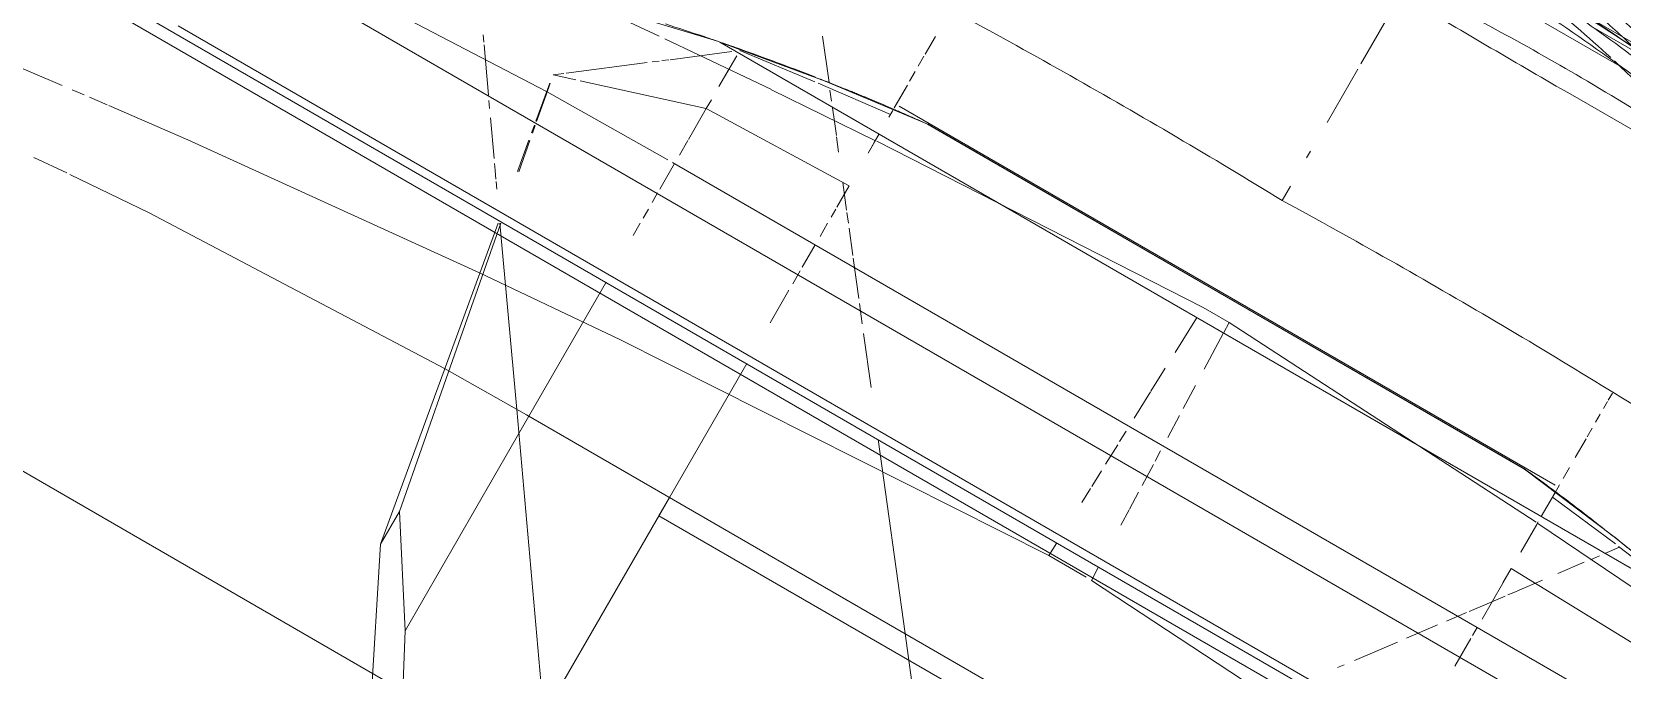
# Model space of a CAD drawing. Header units: inches. Extents: x 6664 to 8129, y 209 to 1287.
# Drawn here: x 7393.54 to 7404.22, y 642.8 to 647.09 of the extents above; entities that cross this region are included whole.
import ezdxf

# ---------------------------------------------------------------- set-up
doc = ezdxf.new("R2010")
doc.units = ezdxf.units.IN
doc.header["$MEASUREMENT"] = 0
doc.layers.add('I-FURN', color=30, linetype='Continuous', lineweight=9)

# ---------------------------------------------------------------- blocks, each defined once
blk = doc.blocks.new('Allsteel Seating Acuity Work-Conference Chair1 - Fully Adj_ Arms_ Mesh Back-V141-11th FLOOR POWER _ SIGNAL')
at = {"layer": 'I-FURN', "lineweight": 13}
for p, q in [((2.568, 0.916), (2.568, -3.258)), ((4.093, -2.015), (2.787, 0.595)), ((-7.117, -1.238), (7.386, -1.238)), ((3.752, -3.256), (2.311, -1.205)), ((2.311, -1.205), (3.752, -3.256)), ((2.568, -3.117), (2.568, -1.348)), ((4.093, -2.27), (3.659, -1.595)), ((3.659, -3.258), (3.659, -1.595)), ((4.484, -4.277), (4.093, -2.015)), ((4.093, -2.015), (4.093, -2.27)), ((4.274, -3.239), (4.093, -2.27)), ((0.74, -3.258), (0.287, -2.675)), ((0.287, -2.675), (0.74, -3.258)), ((-2.568, -3.117), (2.568, -3.117)), ((2.568, -3.258), (2.568, -3.117)), ((1.547, -4.296), (0.74, -3.258)), ((0.74, -3.258), (1.547, -4.296)), ((2.568, -4.296), (2.568, -3.258)), ((2.568, -3.258), (2.568, -4.296)), ((3.659, -4.296), (3.659, -3.258)), ((4.475, -4.282), (3.752, -3.256)), ((3.752, -3.256), (4.475, -4.282)), ((4.47, -4.285), (4.274, -3.239)), ((-8.421, -4.213), (8.421, -4.213)), ((8.092, -4.295), (-8.092, -4.295)), ((7.009, -4.35), (-7.009, -4.35)), ((4.637, -4.513), (4.606, -4.47)), ((4.606, -4.47), (4.637, -4.513)), ((-1.919, -4.551), (-1.89, -4.513)), ((-1.89, -4.513), (-1.919, -4.551)), ((1.989, -4.864), (1.764, -4.575)), ((1.764, -4.575), (1.989, -4.864)), ((4.679, -4.574), (4.646, -4.526)), ((4.646, -4.526), (4.679, -4.574)), ((4.706, -4.612), (4.681, -4.575)), ((4.681, -4.575), (4.706, -4.612)), ((-2.154, -4.864), (-1.964, -4.612)), ((-1.964, -4.612), (-2.154, -4.864)), ((2.568, -4.864), (2.568, -4.612)), ((2.568, -4.612), (2.568, -4.864)), ((3.659, -4.754), (3.659, -4.66)), ((4.578, -4.864), (4.537, -4.644)), ((4.585, -4.864), (4.547, -4.643)), ((4.884, -4.864), (4.726, -4.64)), ((4.726, -4.64), (4.884, -4.864)), ((3.659, -4.864), (3.659, -4.793)), ((-6.992, -4.985), (6.992, -4.985)), ((-2.568, -5.13), (-2.568, -4.915)), ((-2.568, -4.915), (-2.568, -5.13)), ((-2.329, -5.097), (-2.192, -4.915)), ((-2.192, -4.915), (-2.329, -5.097)), ((2.114, -5.024), (2.029, -4.915)), ((2.029, -4.915), (2.114, -5.024)), ((2.568, -5.014), (2.568, -4.915)), ((2.568, -4.915), (2.568, -5.014)), ((3.659, -4.989), (3.659, -4.915)), ((3.659, -5.216), (3.659, -5.018)), ((4.598, -4.968), (4.588, -4.915)), ((4.603, -4.968), (4.594, -4.915)), ((4.638, -5.185), (4.603, -4.997)), ((4.654, -5.266), (4.608, -4.997)), ((4.951, -4.96), (4.92, -4.915)), ((4.92, -4.915), (4.951, -4.96)), ((5.166, -5.266), (4.971, -4.989)), ((4.971, -4.989), (5.166, -5.266)), ((2.301, -5.266), (2.134, -5.051)), ((2.134, -5.051), (2.301, -5.266)), ((2.568, -5.216), (2.568, -5.042)), ((2.568, -5.042), (2.568, -5.216)), ((-2.568, -5.216), (-2.568, -5.154)), ((-2.568, -5.154), (-2.568, -5.216)), ((-2.455, -5.266), (-2.368, -5.149)), ((-2.368, -5.149), (-2.455, -5.266)), ((4.653, -5.266), (4.638, -5.185)), ((-2.625, -5.492), (-2.467, -5.281)), ((-2.467, -5.281), (-2.625, -5.492)), ((-2.568, -5.559), (-2.568, -5.281)), ((-2.568, -5.281), (-2.568, -5.559)), ((2.427, -5.427), (2.313, -5.281)), ((2.313, -5.281), (2.427, -5.427)), ((2.568, -5.383), (2.568, -5.281)), ((2.568, -5.281), (2.568, -5.383)), ((3.659, -5.394), (3.659, -5.281)), ((4.515, -5.372), (4.664, -5.324)), ((4.605, -5.369), (4.664, -5.324)), ((5.205, -5.321), (5.177, -5.281)), ((5.177, -5.281), (5.205, -5.321)), ((2.568, -5.492), (2.568, -5.43)), ((2.568, -5.43), (2.568, -5.492)), ((3.659, -5.643), (4.486, -5.381)), ((3.659, -5.643), (3.659, -5.402)), ((4.157, -5.711), (4.594, -5.378)), ((-2.678, -5.562), (-2.637, -5.508)), ((-2.637, -5.508), (-2.678, -5.562)), ((2.492, -5.511), (2.447, -5.453)), ((2.447, -5.453), (2.492, -5.511)), ((2.617, -5.672), (2.502, -5.524)), ((2.502, -5.524), (2.617, -5.672)), ((2.568, -5.674), (2.568, -5.507)), ((2.568, -5.507), (2.568, -5.674)), ((-3.659, -5.643), (-2.568, -5.674)), ((-2.789, -5.711), (-2.679, -5.564)), ((-2.679, -5.564), (-2.789, -5.711)), ((-2.568, -5.674), (-2.568, -5.561)), ((-2.568, -5.561), (-2.568, -5.674)), ((2.568, -5.674), (3.659, -5.643)), ((3.659, -5.643), (3.659, -5.711)), ((3.659, -5.711), (3.659, -5.643)), ((4.092, -5.761), (4.13, -5.732)), ((-2.972, -5.954), (-2.856, -5.8)), ((-2.856, -5.8), (-2.972, -5.954)), ((-2.568, -5.8), (-2.568, -6.035)), ((-2.568, -6.015), (-2.568, -5.8)), ((-2.568, -5.8), (-2.568, -6.015)), ((-2.568, -5.8), (-2.568, -6.035)), ((2.807, -5.916), (2.742, -5.833)), ((2.742, -5.833), (2.807, -5.916)), ((3.659, -5.813), (3.659, -6.052)), ((3.659, -5.906), (3.659, -5.813)), ((3.702, -6.059), (4.034, -5.805)), ((5.047, -5.784), (3.819, -6.072)), ((4.04, -5.8), (4.078, -5.772)), ((2.568, -6.071), (2.568, -5.928)), ((2.568, -5.928), (2.568, -6.071)), ((2.568, -6.015), (2.568, -5.928)), ((2.568, -5.928), (2.568, -6.015)), ((2.87, -5.997), (2.812, -5.923)), ((2.812, -5.923), (2.87, -5.997)), ((3.659, -6.052), (3.659, -5.906)), ((-3.803, -6.075), (3.803, -6.075)), ((-3.127, -6.161), (-3.062, -6.075)), ((-3.062, -6.075), (-3.127, -6.161)), ((-3.039, -6.044), (-2.999, -5.99)), ((-2.999, -5.99), (-3.039, -6.044)), ((-2.568, -6.075), (-2.568, -6.258)), ((-2.568, -6.226), (-2.568, -6.075)), ((-2.568, -6.075), (-2.568, -6.226)), ((-2.568, -6.075), (-2.568, -6.226)), ((2.568, -6.071), (2.568, -6.015)), ((2.568, -6.015), (2.568, -6.071)), ((2.928, -6.071), (2.87, -5.997)), ((2.87, -5.997), (2.928, -6.071)), ((-3.659, -6.092), (-3.118, -6.162)), ((-3.092, -6.166), (-2.568, -6.226)), ((2.568, -6.226), (3.092, -6.166)), ((3.001, -6.165), (2.954, -6.106)), ((2.954, -6.106), (3.001, -6.165)), ((3.118, -6.162), (3.659, -6.092)), ((-2.568, -6.258), (-2.568, -6.321)), ((-2.32, -6.296), (2.32, -6.296)), ((-2.312, -6.296), (2.312, -6.296)), ((2.568, -6.258), (2.568, -6.205)), ((2.568, -6.455), (2.568, -6.278)), ((3.226, -6.455), (3.032, -6.206)), ((3.032, -6.206), (3.226, -6.455)), ((-2.568, -6.37), (-2.568, -6.455)), ((-2.568, -6.37), (-2.568, -6.455)), ((-2.544, -6.304), (2.544, -6.304)), ((2.568, -6.455), (2.568, -6.304)), ((2.568, -6.559), (2.568, -6.485)), ((2.568, -6.559), (2.568, -6.485)), ((-2.568, -6.533), (-2.568, -6.678)), ((-2.568, -6.533), (-2.568, -6.678)), ((2.568, -6.678), (2.568, -6.6)), ((2.568, -6.678), (2.568, -6.6)), ((-2.568, -6.694), (-2.568, -6.761)), ((-2.568, -6.694), (-2.568, -6.761)), ((2.568, -6.832), (2.568, -6.694)), ((2.568, -6.832), (2.568, -6.694)), ((-2.568, -6.807), (-2.568, -6.87)), ((-2.568, -6.807), (-2.568, -6.87)), ((-2.568, -6.914), (-2.568, -6.966)), ((-2.568, -6.914), (-2.568, -6.966)), ((-2.568, -6.977), (-2.568, -7.032)), ((-2.568, -6.977), (-2.568, -7.032)), ((0, -7.153), (0, -7.043)), ((0, -7.425), (0, -7.372)), ((0, -8.061), (0, -7.648)), ((0, -8.724), (0, -8.102)), ((-1.451, -8.958), (-1.524, -8.958)), ((1.451, -8.958), (-1.451, -8.958)), ((-1.704, -9.138), (-0.997, -9.138)), ((-1.204, -9.093), (-1.625, -9.093))]:
    blk.add_line(p, q, dxfattribs=at)
at = {"layer": 'I-FURN'}
for p, q in [((7.164, -3.12), (7.407, -3.1)), ((-3.676, -3.258), (3.676, -3.258)), ((3.676, -3.258), (4.309, -3.253)), ((8.374, -3.503), (7.485, -3.613)), ((7.411, -3.622), (7.324, -3.633)), ((7.287, -3.637), (7.158, -3.652)), ((-0.166, -4.194), (-3.387, -4.009)), ((-0.166, -4.194), (-0.162, -4.296)), ((0.166, -4.194), (-0.125, -4.194)), ((0.162, -4.296), (0.166, -4.194)), ((-0.152, -4.613), (-0.148, -4.731)), ((0.148, -4.726), (0.152, -4.613)), ((-0.148, -4.736), (-0.144, -4.865)), ((0.144, -4.865), (0.148, -4.741)), ((-0.142, -4.916), (-0.137, -5.076)), ((0.137, -5.07), (0.142, -4.916)), ((0.133, -5.179), (0.136, -5.095)), ((3.676, -5.216), (-3.676, -5.216)), ((4.646, -5.205), (3.71, -5.216)), ((-0.13, -5.281), (-0.124, -5.449)), ((0.123, -5.489), (0.13, -5.281)), ((-0.122, -5.5), (-0.117, -5.675)), ((0.117, -5.675), (0.123, -5.493)), ((-0.112, -5.801), (-0.103, -6.072)), ((0.103, -6.072), (0.112, -5.801)), ((4.177, -5.905), (4.753, -5.856)), ((-3.342, -5.971), (-2.571, -6.024)), ((2.571, -6.024), (3.342, -5.971)), ((3.344, -5.971), (3.885, -5.929)), ((3.885, -5.929), (4.135, -5.909)), ((-2.558, -6.025), (-0.101, -6.155)), ((-0.103, -6.075), (-0.101, -6.155)), ((0.101, -6.155), (2.558, -6.025)), ((-0.101, -6.155), (0.101, -6.155))]:
    blk.add_line(p, q, dxfattribs=at)
at = {"layer": 'I-FURN', "lineweight": 13, "flags": 128}
for points in [[(3.659, -1.595), (3.226, -0.776), (2.787, 0.06)], [(3.803, -6.075), (3.06, -6.202), (2.312, -6.296)], [(-2.312, -6.296), (-3.06, -6.202), (-3.276, -6.169)]]:
    blk.add_lwpolyline(points, dxfattribs=at)
at = {"layer": 'I-FURN', "flags": 128}
for points in [[(4.309, -3.253), (6.551, -3.165), (7.14, -3.122)], [(7.144, -3.653), (6.571, -3.718), (4.426, -3.926)], [(4.426, -3.926), (3.387, -4.009), (0.166, -4.194)], [(-0.136, -5.101), (-0.133, -5.179), (-0.133, -5.179)], [(6.993, -5.092), (6.551, -5.123), (4.646, -5.205)]]:
    blk.add_lwpolyline(points, dxfattribs=at)
at = {"layer": 'I-FURN', "lineweight": 13}
for centre, radius, start, end in [((0, 10.353), 19.721, 241.763, 298.237), ((0.052, 13.091), 23.245, 247.1274, 291.7557)]:
    blk.add_arc(centre, radius, start, end, dxfattribs=at)
for centre, major_axis, start_param, end_param in [((0.469, -1.122), (8.39, 0), 4.376159, 4.479823), ((0.469, -1.122), (8.39, 0), 4.483743, 4.632281), ((0.469, -1.122), (8.64, 0), 4.424564, 4.499944), ((0.469, -1.282), (8.39, 0), 4.472383, 4.512006)]:
    blk.add_ellipse(centre, major_axis=major_axis, ratio=0.961262, start_param=start_param, end_param=end_param, dxfattribs=at)
for points, knots in [([(3.128, -6.192), (3.209, -6.18), (3.381, -6.152), (3.598, -6.114), (3.779, -6.08), (3.959, -6.045), (4.093, -6.016), (4.181, -5.997)], [0.4438752, 0.4438752, 0.4438752, 0.4438752, 0.5714286, 0.7142857, 0.7857143, 0.8571429, 1, 1, 1, 1]), ([(-3.295, -6.166), (-3.229, -6.177), (-3.119, -6.194), (-2.986, -6.213), (-2.906, -6.224), (-2.861, -6.231), (-2.838, -6.234), (-2.827, -6.235)], [0.4686327, 0.4686327, 0.4686327, 0.4686327, 0.5714286, 0.6428571, 0.6785714, 0.6964286, 0.7142857, 0.7142857, 0.7142857, 0.7142857]), ([(2.32, -6.295), (2.356, -6.292), (2.413, -6.286), (2.482, -6.278), (2.524, -6.273), (2.556, -6.269), (2.589, -6.265), (2.633, -6.26), (2.69, -6.253), (2.747, -6.246), (2.793, -6.24), (2.827, -6.235), (2.861, -6.231), (2.906, -6.224), (2.986, -6.213), (3.054, -6.203), (3.099, -6.197)], [0.0048199, 0.0048199, 0.0048199, 0.0048199, 0.0714286, 0.1071429, 0.125, 0.1428571, 0.1607143, 0.1785714, 0.2142857, 0.25, 0.2678571, 0.2857143, 0.3035714, 0.3214286, 0.3571429, 0.4285714, 0.4285714, 0.4285714, 0.4285714]), ([(-2.827, -6.235), (-2.816, -6.237), (-2.793, -6.24), (-2.747, -6.246), (-2.69, -6.253), (-2.633, -6.26), (-2.589, -6.265), (-2.556, -6.269), (-2.524, -6.273), (-2.482, -6.278), (-2.413, -6.286), (-2.356, -6.292), (-2.32, -6.295)], [0.7142857, 0.7142857, 0.7142857, 0.7142857, 0.7321429, 0.75, 0.7857143, 0.8214286, 0.8392857, 0.8571429, 0.875, 0.8928571, 0.9285714, 0.9951801, 0.9951801, 0.9951801, 0.9951801]), ([(-5.773, -6.844), (-5.497, -6.869), (-4.676, -6.938), (-3.302, -7.022), (-1.651, -7.066), (-0.551, -7.057), (0, -7.043)], [0.1234042, 0.1234042, 0.1234042, 0.1234042, 0.25, 0.5, 0.75, 1, 1, 1, 1]), ([(0, -7.043), (0.551, -7.057), (1.652, -7.066), (3.303, -7.022), (4.558, -6.945), (5.262, -6.889), (5.42, -6.875)], [0, 0, 0, 0, 0.25, 0.5, 0.75, 0.8226168, 0.8226168, 0.8226168, 0.8226168]), ([(0, -9.162), (-0.433, -9.154), (-1.08, -9.119), (-1.937, -9.013), (-2.577, -8.914), (-3.214, -8.801), (-4.059, -8.633), (-5.11, -8.405), (-5.946, -8.215), (-6.363, -8.119)], [0, 0, 0, 0, 0.2, 0.3, 0.4, 0.5, 0.6, 0.8, 1, 1, 1, 1]), ([(6.61, -8.119), (6.151, -8.27), (5.222, -8.55), (3.786, -8.865), (2.33, -9.078), (0.738, -9.193), (-0.982, -9.177), (-2.51, -9.025), (-3.718, -8.821), (-4.916, -8.564), (-5.79, -8.308), (-6.363, -8.119)], [0, 0, 0, 0, 0.111111, 0.222222, 0.333333, 0.444444, 0.583333, 0.722222, 0.791667, 0.861111, 1, 1, 1, 1]), ([(-6.172, -8.102), (-5.667, -8.217), (-4.905, -8.381), (-3.885, -8.591), (-3.116, -8.733), (-2.343, -8.86), (-1.566, -8.962), (-0.785, -9.025), (-0.262, -9.046), (0, -9.051)], [0, 0, 0, 0, 0.25, 0.375, 0.5, 0.625, 0.75, 0.875, 1, 1, 1, 1]), ([(0, -8.638), (-0.417, -8.632), (-1.193, -8.626), (-1.969, -8.631), (-2.329, -8.636)], [0, 0, 0, 0, 0.5, 0.9315786, 0.9315786, 0.9315786, 0.9315786]), ([(0, -8.724), (-0.443, -8.752), (-1.137, -8.772), (-1.831, -8.753), (-2.082, -8.742)], [0, 0, 0, 0, 0.2, 0.3133859, 0.3133859, 0.3133859, 0.3133859])]:
    blk.add_open_spline(points, degree=3, knots=knots, dxfattribs=at)
for points in [[(-2.32, -6.295), (-2.317, -6.296), (-2.315, -6.296), (-2.312, -6.296)], [(2.312, -6.296), (2.315, -6.296), (2.317, -6.296), (2.32, -6.295)], [(-1.756, -9.093), (-1.498, -9.117), (-1.24, -9.13), (-0.981, -9.14)]]:
    blk.add_open_spline(points, degree=3, dxfattribs=at)

msp = doc.modelspace()

# ---------------------------------------------------------------- block references
at = {"layer": 'I-FURN', "rotation": 149.9998874387214}
msp.add_blockref('Allsteel Seating Acuity Work-Conference Chair1 - Fully Adj_ Arms_ Mesh Back-V141-11th FLOOR POWER _ SIGNAL', (7398.417, 639.858), dxfattribs=at)

doc.saveas('drawing.dxf')
